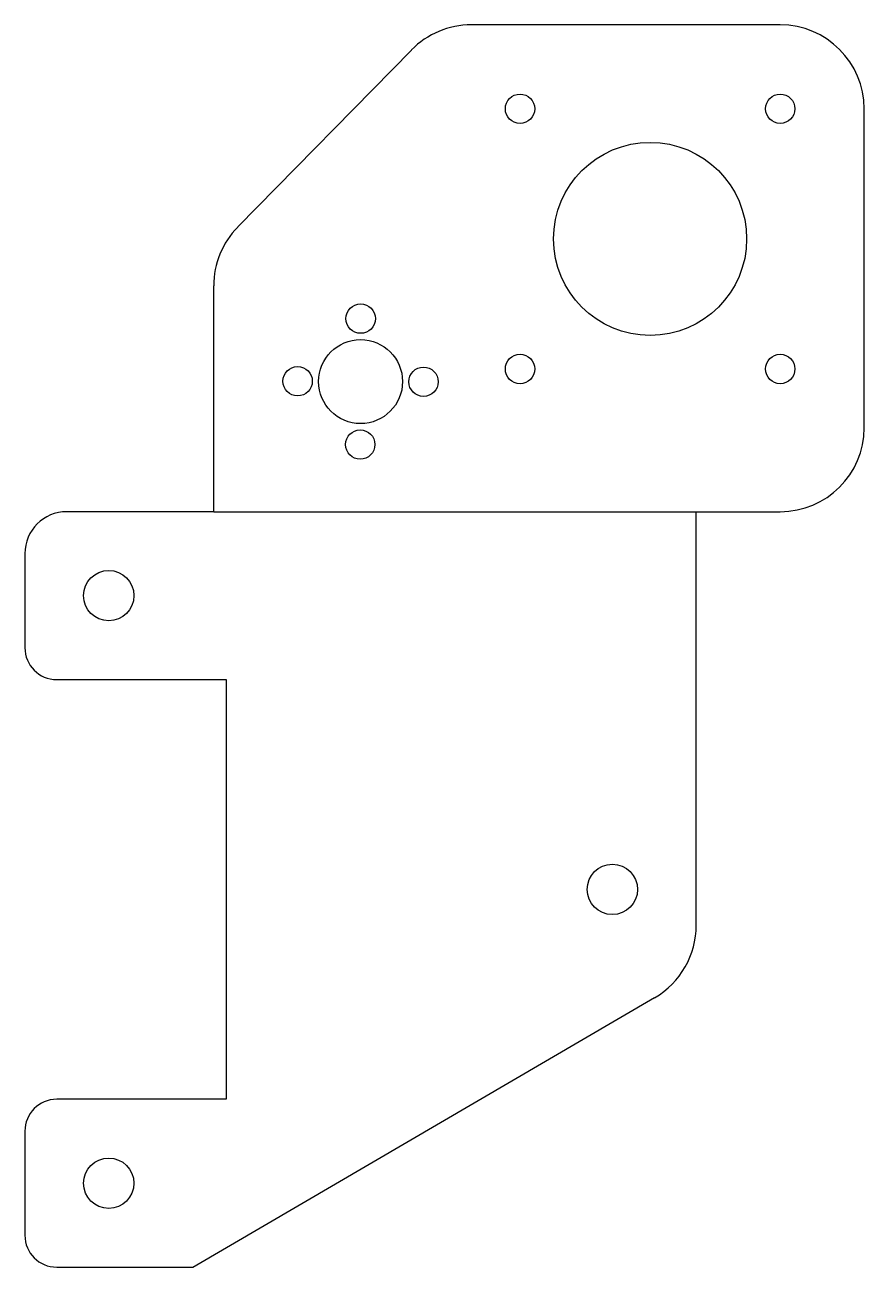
# Model space of a CAD drawing. Header units: millimetres. Extents: x -10 to 90, y -10 to 138.
import ezdxf

# ---------------------------------------------------------------- set-up
doc = ezdxf.new("R2010")
doc.units = ezdxf.units.MM
doc.layers.get('0').update_dxf_attribs({"linetype": 'CONTINUOUS'})

msp = doc.modelspace()

# ---------------------------------------------------------------- linework, layer by layer
for p, q in [((80, 138), (43.2, 138)), ((15.36, 113.92), (36.06, 135)), ((90, 90), (90, 128)), ((12.5, 80), (12.5, 106.91)), ((12.5, 80), (-5, 80)), ((12.5, 80), (70, 80)), ((70, 30.74), (70, 80)), ((70, 80), (80, 80)), ((-10, 75), (-10, 63.8)), ((-6.2, 60), (14, 60)), ((14, 60), (14, 10)), ((10, -10), (65.04, 22.11)), ((14, 10), (-6.2, 10)), ((-10, 6.2), (-10, -6.2)), ((-6.2, -10), (-5.88, -10)), ((-5.88, -10), (10, -10))]:
    msp.add_line(p, q)
for centre, radius in [((49, 128), 1.75), ((80, 128), 1.75), ((64.5, 112.5), 11.5), ((30.01, 103), 1.75), ((30, 95.5), 5), ((49, 97), 1.75), ((80, 97), 1.75), ((22.5, 95.54), 1.75), ((37.5, 95.48), 1.75), ((29.96, 88), 1.75), ((0, 70), 3), ((60, 35), 3), ((0, 0), 3)]:
    msp.add_circle(centre, radius)
for centre, radius, start, end in [((43.2, 128), 10, 90, 135.5356), ((80, 128), 10, 0, 90), ((22.5, 106.91), 10, 135.5356, 180), ((80, 90), 10, 270, 360), ((-5, 75), 5, 90, 180), ((-6.2, 63.8), 3.8, 180, 270), ((60, 30.74), 10, 300.2564, 360), ((-6.2, 6.2), 3.8, 90, 180), ((-6.2, -6.2), 3.8, 180, 270)]:
    msp.add_arc(centre, radius, start, end)

doc.saveas('drawing.dxf')
